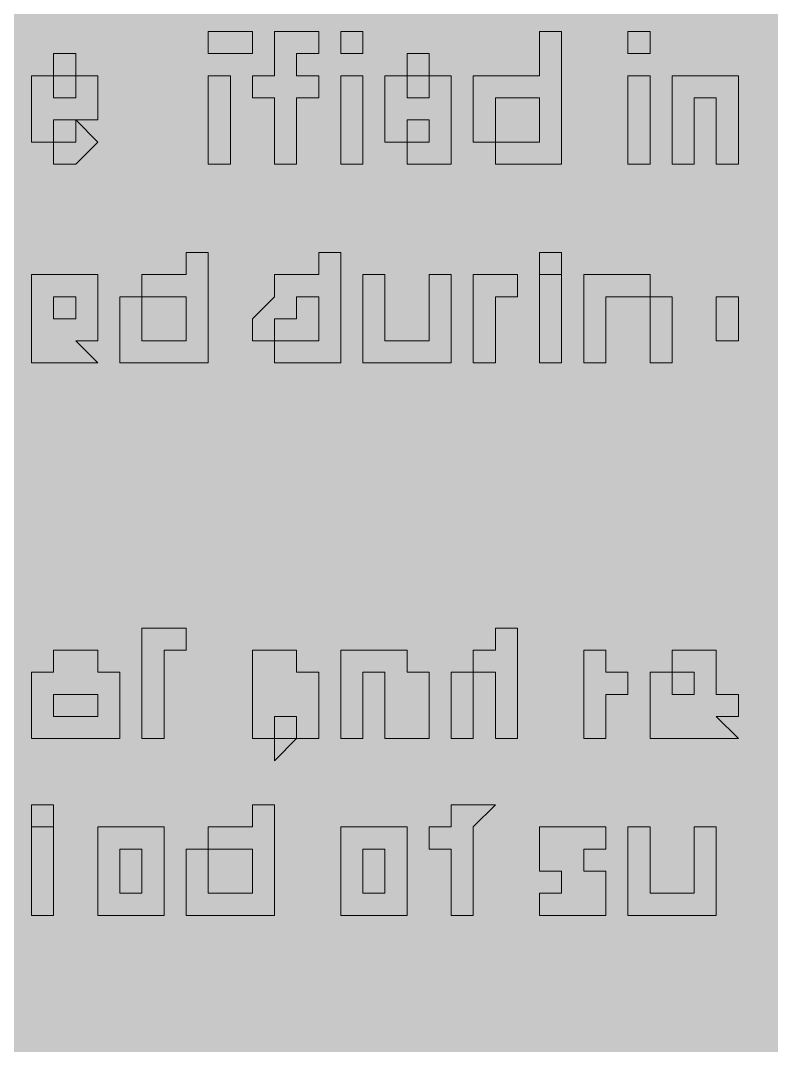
# Model space of a CAD drawing. Header units: metres. Extents: x 104 to 450, y 10 to 263.
# Drawn here: x 281 to 321.8, y 141.7 to 197.4 of the extents above; entities that cross this region are included whole.
import ezdxf

# ---------------------------------------------------------------- set-up
doc = ezdxf.new("R2010")
doc.units = ezdxf.units.M
doc.layers.add('FILL_BLACK_000000', color=7, linetype='Continuous', true_color=0x000000)
doc.layers.add('FILL_WHITE_FFFFFF', color=7, linetype='Continuous', true_color=0xffffff)

msp = doc.modelspace()

# ---------------------------------------------------------------- hatches: boundary and pattern name
at = {"layer": 'FILL_BLACK_000000', "true_color": 0x000000}
h = msp.add_hatch(color=7, dxfattribs=at)
h.dxf.hatch_style = 1
h.paths.add_polyline_path([(103.95, 259.2), (104, 259.6), (104.14, 259.91), (104.55, 260.4), (104.96, 260.89), (105.1, 261.2), (105.15, 261.6), (105.15, 262.8), (106.35, 262.8), (108.75, 262.8), (445.95, 262.8), (448.35, 262.8), (449.55, 261.6), (449.55, 259.2), (449.55, 14.4), (449.53, 13.5), (449.4, 12.6), (449.04, 11.7), (448.35, 10.8), (447.15, 10.8), (447.13, 10.11), (447, 9.75), (446.64, 9.62), (445.95, 9.6), (108.75, 9.6), (107.85, 9.79), (106.95, 10.2), (106.05, 10.61), (105.15, 10.8), (104.96, 11.7), (104.55, 12.6), (104.14, 13.5), (103.95, 14.4), (103.95, 259.2)])
h = msp.add_hatch(color=7, dxfattribs=at)
h.dxf.hatch_style = 1
h.paths.add_polyline_path([(291.15, 195.6), (291.15, 196.8), (292.35, 196.8), (293.55, 196.8), (293.55, 195.6), (292.35, 195.6), (291.15, 195.6)])
h = msp.add_hatch(color=7, dxfattribs=at)
h.dxf.hatch_style = 1
h.paths.add_polyline_path([(294.75, 189.6), (294.75, 193.2), (293.55, 193.2), (293.55, 194.4), (294.75, 194.4), (294.75, 195.6), (294.75, 196.8), (295.95, 196.8), (297.15, 196.8), (297.15, 195.6), (295.95, 195.6), (295.95, 194.4), (297.15, 194.4), (297.15, 193.2), (295.95, 193.2), (295.95, 189.6), (294.75, 189.6)])
h = msp.add_hatch(color=7, dxfattribs=at)
h.dxf.hatch_style = 1
h.paths.add_polyline_path([(298.35, 196.8), (299.55, 196.8), (299.55, 195.6), (298.35, 195.6), (298.35, 196.8)])
h = msp.add_hatch(color=7, dxfattribs=at)
h.dxf.hatch_style = 1
h.paths.add_polyline_path([(306.75, 190.8), (305.55, 190.8), (305.55, 192), (305.55, 193.2), (305.55, 194.4), (306.75, 194.4), (307.95, 194.4), (309.15, 194.4), (309.15, 196.8), (310.35, 196.8), (310.35, 189.6), (309.15, 189.6), (307.95, 189.6), (306.75, 189.6), (306.75, 190.8)])
h.paths.add_polyline_path([(307.95, 190.8), (309.15, 190.8), (309.15, 192), (309.15, 193.2), (307.95, 193.2), (306.75, 193.2), (306.75, 192), (306.75, 190.8), (307.95, 190.8)], flags=16)
h = msp.add_hatch(color=7, dxfattribs=at)
h.dxf.hatch_style = 1
h.paths.add_polyline_path([(313.95, 196.8), (315.15, 196.8), (315.15, 195.6), (313.95, 195.6), (313.95, 196.8)])
h = msp.add_hatch(color=7, dxfattribs=at)
h.dxf.hatch_style = 1
h.paths.add_polyline_path([(283.95, 195.6), (283.95, 194.4), (282.75, 194.4), (282.75, 195.6), (283.95, 195.6)])
h = msp.add_hatch(color=7, dxfattribs=at)
h.dxf.hatch_style = 1
h.paths.add_polyline_path([(303.15, 195.6), (303.15, 194.4), (301.95, 194.4), (301.95, 195.6), (303.15, 195.6)])
h = msp.add_hatch(color=7, dxfattribs=at)
h.dxf.hatch_style = 1
h.paths.add_polyline_path([(281.55, 193.2), (281.55, 194.4), (282.75, 194.4), (282.75, 193.2), (283.95, 193.2), (283.95, 194.4), (285.15, 194.4), (285.15, 193.2), (285.15, 192), (283.95, 192), (282.75, 192), (282.75, 190.8), (281.55, 190.8), (281.55, 192), (281.55, 193.2)])
h = msp.add_hatch(color=7, dxfattribs=at)
h.dxf.hatch_style = 1
h.paths.add_polyline_path([(291.15, 189.6), (291.15, 194.4), (292.35, 194.4), (292.35, 189.6), (291.15, 189.6)])
h = msp.add_hatch(color=7, dxfattribs=at)
h.dxf.hatch_style = 1
h.paths.add_polyline_path([(298.35, 189.6), (298.35, 194.4), (299.55, 194.4), (299.55, 189.6), (298.35, 189.6)])
h = msp.add_hatch(color=7, dxfattribs=at)
h.dxf.hatch_style = 1
h.paths.add_polyline_path([(301.95, 190.8), (300.75, 190.8), (300.75, 192), (300.75, 193.2), (300.75, 194.4), (301.95, 194.4), (301.95, 193.2), (303.15, 193.2), (303.15, 194.4), (304.35, 194.4), (304.35, 193.2), (304.35, 192), (304.35, 190.8), (304.35, 189.6), (303.15, 189.6), (301.95, 189.6), (301.95, 190.8)])
h.paths.add_polyline_path([(303.15, 190.8), (303.15, 192), (301.95, 192), (301.95, 190.8), (303.15, 190.8)], flags=16)
h = msp.add_hatch(color=7, dxfattribs=at)
h.dxf.hatch_style = 1
h.paths.add_polyline_path([(313.95, 189.6), (313.95, 194.4), (315.15, 194.4), (315.15, 189.6), (313.95, 189.6)])
h = msp.add_hatch(color=7, dxfattribs=at)
h.dxf.hatch_style = 1
h.paths.add_polyline_path([(318.75, 189.6), (318.75, 193.2), (317.55, 193.2), (317.55, 189.6), (316.35, 189.6), (316.35, 194.4), (317.55, 194.4), (318.75, 194.4), (319.95, 194.4), (319.95, 193.2), (319.95, 189.6), (318.75, 189.6)])
h = msp.add_hatch(color=7, dxfattribs=at)
h.dxf.hatch_style = 1
h.paths.add_polyline_path([(283.95, 190.8), (283.95, 192), (285.15, 190.8), (283.95, 189.6), (282.75, 189.6), (282.75, 190.8), (283.95, 190.8)])
h = msp.add_hatch(color=7, dxfattribs=at)
h.dxf.hatch_style = 1
h.paths.add_polyline_path([(288.75, 183.6), (289.95, 183.6), (289.95, 184.8), (291.15, 184.8), (291.15, 178.8), (289.95, 178.8), (288.75, 178.8), (287.55, 178.8), (286.35, 178.8), (286.35, 180), (286.35, 181.2), (286.35, 182.4), (287.55, 182.4), (287.55, 183.6), (288.75, 183.6)])
h.paths.add_polyline_path([(287.55, 181.2), (287.55, 180), (288.75, 180), (289.95, 180), (289.95, 181.2), (289.95, 182.4), (288.75, 182.4), (287.55, 182.4), (287.55, 181.2)], flags=16)
h = msp.add_hatch(color=7, dxfattribs=at)
h.dxf.hatch_style = 1
h.paths.add_polyline_path([(293.55, 181.2), (294.75, 182.4), (294.75, 183.6), (295.95, 183.6), (297.15, 183.6), (297.15, 184.8), (298.35, 184.8), (298.35, 178.8), (297.15, 178.8), (295.95, 178.8), (294.75, 178.8), (294.75, 180), (293.55, 180), (293.55, 181.2)])
h.paths.add_polyline_path([(295.95, 180), (297.15, 180), (297.15, 181.2), (297.15, 182.4), (295.95, 182.4), (295.95, 181.2), (294.75, 181.2), (294.75, 180), (295.95, 180)], flags=16)
h = msp.add_hatch(color=7, dxfattribs=at)
h.dxf.hatch_style = 1
h.paths.add_polyline_path([(309.15, 183.6), (309.15, 184.8), (310.35, 184.8), (310.35, 183.6), (309.15, 183.6)])
h = msp.add_hatch(color=7, dxfattribs=at)
h.dxf.hatch_style = 1
h.paths.add_polyline_path([(282.75, 178.8), (281.55, 178.8), (281.55, 180), (281.55, 181.2), (281.55, 182.4), (281.55, 183.6), (282.75, 183.6), (283.95, 183.6), (285.15, 183.6), (285.15, 182.4), (285.15, 181.2), (285.15, 180), (283.95, 180), (285.15, 178.8), (283.95, 178.8), (282.75, 178.8)])
h.paths.add_polyline_path([(283.95, 182.4), (282.75, 182.4), (282.75, 181.2), (283.95, 181.2), (283.95, 182.4)], flags=16)
h = msp.add_hatch(color=7, dxfattribs=at)
h.dxf.hatch_style = 1
h.paths.add_polyline_path([(304.35, 183.6), (304.35, 178.8), (303.15, 178.8), (301.95, 178.8), (300.75, 178.8), (299.55, 178.8), (299.55, 180), (299.55, 183.6), (300.75, 183.6), (300.75, 180), (301.95, 180), (303.15, 180), (303.15, 183.6), (304.35, 183.6)])
h = msp.add_hatch(color=7, dxfattribs=at)
h.dxf.hatch_style = 1
h.paths.add_polyline_path([(305.55, 178.8), (305.55, 183.6), (306.75, 183.6), (307.95, 183.6), (307.95, 182.4), (306.75, 182.4), (306.75, 181.2), (306.75, 178.8), (305.55, 178.8)])
h = msp.add_hatch(color=7, dxfattribs=at)
h.dxf.hatch_style = 1
h.paths.add_polyline_path([(309.15, 178.8), (309.15, 183.6), (310.35, 183.6), (310.35, 178.8), (309.15, 178.8)])
h = msp.add_hatch(color=7, dxfattribs=at)
h.dxf.hatch_style = 1
h.paths.add_polyline_path([(312.75, 181.2), (312.75, 178.8), (311.55, 178.8), (311.55, 183.6), (312.75, 183.6), (313.95, 183.6), (315.15, 183.6), (315.15, 182.4), (313.95, 182.4), (312.75, 182.4), (312.75, 181.2)])
h = msp.add_hatch(color=7, dxfattribs=at)
h.dxf.hatch_style = 1
h.paths.add_polyline_path([(316.35, 178.8), (315.15, 178.8), (315.15, 181.2), (315.15, 182.4), (316.35, 182.4), (316.35, 181.2), (316.35, 178.8)])
h = msp.add_hatch(color=7, dxfattribs=at)
h.dxf.hatch_style = 1
h.paths.add_polyline_path([(319.95, 180), (318.75, 180), (318.75, 181.2), (318.75, 182.4), (319.95, 182.4), (319.95, 181.2), (319.95, 180)])
h = msp.add_hatch(color=7, dxfattribs=at)
h.dxf.hatch_style = 1
h.paths.add_polyline_path([(287.55, 158.4), (287.55, 162), (287.55, 163.2), (287.55, 164.4), (288.75, 164.4), (289.95, 164.4), (289.95, 163.2), (288.75, 163.2), (288.75, 162), (288.75, 158.4), (287.55, 158.4)])
h = msp.add_hatch(color=7, dxfattribs=at)
h.dxf.hatch_style = 1
h.paths.add_polyline_path([(307.95, 158.4), (306.75, 158.4), (306.75, 159.6), (306.75, 160.8), (306.75, 162), (305.55, 162), (305.55, 163.2), (306.75, 163.2), (306.75, 164.4), (307.95, 164.4), (307.95, 158.4)])
h = msp.add_hatch(color=7, dxfattribs=at)
h.dxf.hatch_style = 1
h.paths.add_polyline_path([(286.35, 158.4), (285.15, 158.4), (283.95, 158.4), (282.75, 158.4), (281.55, 158.4), (281.55, 159.6), (281.55, 160.8), (281.55, 162), (282.75, 162), (282.75, 163.2), (283.95, 163.2), (285.15, 163.2), (285.15, 162), (286.35, 162), (286.35, 160.8), (286.35, 159.6), (286.35, 158.4)])
h.paths.add_polyline_path([(283.95, 160.8), (282.75, 160.8), (282.75, 159.6), (283.95, 159.6), (285.15, 159.6), (285.15, 160.8), (283.95, 160.8)], flags=16)
h = msp.add_hatch(color=7, dxfattribs=at)
h.dxf.hatch_style = 1
h.paths.add_polyline_path([(295.95, 158.4), (295.95, 159.6), (294.75, 159.6), (294.75, 158.4), (293.55, 158.4), (293.55, 159.6), (293.55, 160.8), (293.55, 162), (293.55, 163.2), (294.75, 163.2), (295.95, 163.2), (295.95, 162), (297.15, 162), (297.15, 159.6), (297.15, 158.4), (295.95, 158.4)])
h = msp.add_hatch(color=7, dxfattribs=at)
h.dxf.hatch_style = 1
h.paths.add_polyline_path([(298.35, 158.4), (298.35, 163.2), (299.55, 163.2), (300.75, 163.2), (301.95, 163.2), (301.95, 162), (303.15, 162), (303.15, 160.8), (303.15, 158.4), (300.75, 158.4), (300.75, 160.8), (300.75, 162), (299.55, 162), (299.55, 160.8), (299.55, 158.4), (298.35, 158.4)])
h = msp.add_hatch(color=7, dxfattribs=at)
h.dxf.hatch_style = 1
h.paths.add_polyline_path([(312.75, 160.8), (312.75, 158.4), (311.55, 158.4), (311.55, 163.2), (312.75, 163.2), (312.75, 162), (313.95, 162), (313.95, 160.8), (312.75, 160.8)])
h = msp.add_hatch(color=7, dxfattribs=at)
h.dxf.hatch_style = 1
h.paths.add_polyline_path([(316.35, 158.4), (315.15, 158.4), (315.15, 159.6), (315.15, 160.8), (315.15, 162), (316.35, 162), (316.35, 163.2), (317.55, 163.2), (318.75, 163.2), (318.75, 162), (318.75, 160.8), (319.95, 160.8), (319.95, 159.6), (318.75, 159.6), (319.95, 158.4), (318.75, 158.4), (317.55, 158.4), (316.35, 158.4)])
h.paths.add_polyline_path([(316.35, 160.8), (317.55, 160.8), (317.55, 162), (316.35, 162), (316.35, 160.8)], flags=16)
h = msp.add_hatch(color=7, dxfattribs=at)
h.dxf.hatch_style = 1
h.paths.add_polyline_path([(304.35, 159.6), (304.35, 160.8), (304.35, 162), (305.55, 162), (305.55, 160.8), (305.55, 159.6), (305.55, 158.4), (304.35, 158.4), (304.35, 159.6)])
h = msp.add_hatch(color=7, dxfattribs=at)
h.dxf.hatch_style = 1
h.paths.add_polyline_path([(294.75, 158.4), (295.95, 158.4), (294.75, 157.2), (294.75, 158.4)])
h = msp.add_hatch(color=7, dxfattribs=at)
h.dxf.hatch_style = 1
h.paths.add_polyline_path([(281.55, 153.6), (281.55, 154.8), (282.75, 154.8), (282.75, 153.6), (281.55, 153.6)])
h = msp.add_hatch(color=7, dxfattribs=at)
h.dxf.hatch_style = 1
h.paths.add_polyline_path([(292.35, 153.6), (293.55, 153.6), (293.55, 154.8), (294.75, 154.8), (294.75, 148.8), (293.55, 148.8), (292.35, 148.8), (291.15, 148.8), (289.95, 148.8), (289.95, 150), (289.95, 151.2), (289.95, 152.4), (291.15, 152.4), (291.15, 153.6), (292.35, 153.6)])
h.paths.add_polyline_path([(291.15, 151.2), (291.15, 150), (292.35, 150), (293.55, 150), (293.55, 151.2), (293.55, 152.4), (292.35, 152.4), (291.15, 152.4), (291.15, 151.2)], flags=16)
h = msp.add_hatch(color=7, dxfattribs=at)
h.dxf.hatch_style = 1
h.paths.add_polyline_path([(304.35, 148.8), (304.35, 152.4), (303.15, 152.4), (303.15, 153.6), (304.35, 153.6), (304.35, 154.8), (305.55, 154.8), (306.75, 154.8), (305.55, 153.6), (305.55, 152.4), (305.55, 148.8), (304.35, 148.8)])
h = msp.add_hatch(color=7, dxfattribs=at)
h.dxf.hatch_style = 1
h.paths.add_polyline_path([(281.55, 148.8), (281.55, 153.6), (282.75, 153.6), (282.75, 148.8), (281.55, 148.8)])
h = msp.add_hatch(color=7, dxfattribs=at)
h.dxf.hatch_style = 1
h.paths.add_polyline_path([(288.75, 148.8), (287.55, 148.8), (286.35, 148.8), (285.15, 148.8), (285.15, 150), (285.15, 151.2), (285.15, 152.4), (285.15, 153.6), (286.35, 153.6), (287.55, 153.6), (288.75, 153.6), (288.75, 152.4), (288.75, 151.2), (288.75, 150), (288.75, 148.8)])
h.paths.add_polyline_path([(286.35, 152.4), (286.35, 151.2), (286.35, 150), (287.55, 150), (287.55, 151.2), (287.55, 152.4), (286.35, 152.4)], flags=16)
h = msp.add_hatch(color=7, dxfattribs=at)
h.dxf.hatch_style = 1
h.paths.add_polyline_path([(301.95, 148.8), (300.75, 148.8), (299.55, 148.8), (298.35, 148.8), (298.35, 150), (298.35, 151.2), (298.35, 152.4), (298.35, 153.6), (299.55, 153.6), (300.75, 153.6), (301.95, 153.6), (301.95, 152.4), (301.95, 151.2), (301.95, 150), (301.95, 148.8)])
h.paths.add_polyline_path([(299.55, 152.4), (299.55, 151.2), (299.55, 150), (300.75, 150), (300.75, 151.2), (300.75, 152.4), (299.55, 152.4)], flags=16)
h = msp.add_hatch(color=7, dxfattribs=at)
h.dxf.hatch_style = 1
h.paths.add_polyline_path([(312.75, 151.2), (312.75, 150), (312.75, 148.8), (311.55, 148.8), (310.35, 148.8), (309.15, 148.8), (309.15, 150), (310.35, 150), (310.35, 151.2), (309.15, 151.2), (309.15, 152.4), (309.15, 153.6), (310.35, 153.6), (311.55, 153.6), (312.75, 153.6), (312.75, 152.4), (311.55, 152.4), (311.55, 151.2), (312.75, 151.2)])
h = msp.add_hatch(color=7, dxfattribs=at)
h.dxf.hatch_style = 1
h.paths.add_polyline_path([(318.75, 153.6), (318.75, 148.8), (317.55, 148.8), (316.35, 148.8), (315.15, 148.8), (313.95, 148.8), (313.95, 150), (313.95, 153.6), (315.15, 153.6), (315.15, 150), (316.35, 150), (317.55, 150), (317.55, 151.2), (317.55, 153.6), (318.75, 153.6)])
at = {"layer": 'FILL_WHITE_FFFFFF', "true_color": 0xffffff}
h = msp.add_hatch(color=7, dxfattribs=at)
h.dxf.hatch_style = 1
h.paths.add_polyline_path([(106.35, 259.2), (106.35, 260.4), (107.06, 261.09), (107.55, 261.45), (108.04, 261.58), (108.75, 261.6), (445.95, 261.6), (447.15, 261.6), (447.15, 260.4), (448.35, 260.4), (448.35, 259.2), (448.35, 14.4), (448.33, 13.69), (448.2, 13.2), (447.84, 12.71), (447.15, 12), (445.95, 12), (108.75, 12), (106.35, 12), (106.35, 14.4), (106.35, 259.2)])

# ---------------------------------------------------------------- linework, layer by layer
at = {"layer": 'FILL_BLACK_000000', "lineweight": 0, "true_color": 0x000000}
for points in [[(291.15, 195.6), (291.15, 196.8), (292.35, 196.8), (293.55, 196.8), (293.55, 195.6), (292.35, 195.6)], [(294.75, 189.6), (294.75, 193.2), (293.55, 193.2), (293.55, 194.4), (294.75, 194.4), (294.75, 195.6), (294.75, 196.8), (295.95, 196.8), (297.15, 196.8), (297.15, 195.6), (295.95, 195.6), (295.95, 194.4), (297.15, 194.4), (297.15, 193.2), (295.95, 193.2), (295.95, 189.6)], [(298.35, 196.8), (299.55, 196.8), (299.55, 195.6), (298.35, 195.6)], [(306.75, 190.8), (305.55, 190.8), (305.55, 192), (305.55, 193.2), (305.55, 194.4), (306.75, 194.4), (307.95, 194.4), (309.15, 194.4), (309.15, 196.8), (310.35, 196.8), (310.35, 189.6), (309.15, 189.6), (307.95, 189.6), (306.75, 189.6)], [(313.95, 196.8), (315.15, 196.8), (315.15, 195.6), (313.95, 195.6)], [(283.95, 195.6), (283.95, 194.4), (282.75, 194.4), (282.75, 195.6)], [(303.15, 195.6), (303.15, 194.4), (301.95, 194.4), (301.95, 195.6)], [(281.55, 193.2), (281.55, 194.4), (282.75, 194.4), (282.75, 193.2), (283.95, 193.2), (283.95, 194.4), (285.15, 194.4), (285.15, 193.2), (285.15, 192), (283.95, 192), (282.75, 192), (282.75, 190.8), (281.55, 190.8), (281.55, 192)], [(291.15, 189.6), (291.15, 194.4), (292.35, 194.4), (292.35, 189.6)], [(298.35, 189.6), (298.35, 194.4), (299.55, 194.4), (299.55, 189.6)], [(301.95, 190.8), (300.75, 190.8), (300.75, 192), (300.75, 193.2), (300.75, 194.4), (301.95, 194.4), (301.95, 193.2), (303.15, 193.2), (303.15, 194.4), (304.35, 194.4), (304.35, 193.2), (304.35, 192), (304.35, 190.8), (304.35, 189.6), (303.15, 189.6), (301.95, 189.6)], [(313.95, 189.6), (313.95, 194.4), (315.15, 194.4), (315.15, 189.6)], [(318.75, 189.6), (318.75, 193.2), (317.55, 193.2), (317.55, 189.6), (316.35, 189.6), (316.35, 194.4), (317.55, 194.4), (318.75, 194.4), (319.95, 194.4), (319.95, 193.2), (319.95, 189.6)], [(307.95, 190.8), (309.15, 190.8), (309.15, 192), (309.15, 193.2), (307.95, 193.2), (306.75, 193.2), (306.75, 192), (306.75, 190.8)], [(283.95, 190.8), (283.95, 192), (285.15, 190.8), (283.95, 189.6), (282.75, 189.6), (282.75, 190.8)], [(303.15, 190.8), (303.15, 192), (301.95, 192), (301.95, 190.8)], [(288.75, 183.6), (289.95, 183.6), (289.95, 184.8), (291.15, 184.8), (291.15, 178.8), (289.95, 178.8), (288.75, 178.8), (287.55, 178.8), (286.35, 178.8), (286.35, 180), (286.35, 181.2), (286.35, 182.4), (287.55, 182.4), (287.55, 183.6)], [(293.55, 181.2), (294.75, 182.4), (294.75, 183.6), (295.95, 183.6), (297.15, 183.6), (297.15, 184.8), (298.35, 184.8), (298.35, 178.8), (297.15, 178.8), (295.95, 178.8), (294.75, 178.8), (294.75, 180), (293.55, 180)], [(309.15, 183.6), (309.15, 184.8), (310.35, 184.8), (310.35, 183.6)], [(282.75, 178.8), (281.55, 178.8), (281.55, 180), (281.55, 181.2), (281.55, 182.4), (281.55, 183.6), (282.75, 183.6), (283.95, 183.6), (285.15, 183.6), (285.15, 182.4), (285.15, 181.2), (285.15, 180), (283.95, 180), (285.15, 178.8), (283.95, 178.8)], [(304.35, 183.6), (304.35, 178.8), (303.15, 178.8), (301.95, 178.8), (300.75, 178.8), (299.55, 178.8), (299.55, 180), (299.55, 183.6), (300.75, 183.6), (300.75, 180), (301.95, 180), (303.15, 180), (303.15, 183.6)], [(305.55, 178.8), (305.55, 183.6), (306.75, 183.6), (307.95, 183.6), (307.95, 182.4), (306.75, 182.4), (306.75, 181.2), (306.75, 178.8)], [(309.15, 178.8), (309.15, 183.6), (310.35, 183.6), (310.35, 178.8)], [(312.75, 181.2), (312.75, 178.8), (311.55, 178.8), (311.55, 183.6), (312.75, 183.6), (313.95, 183.6), (315.15, 183.6), (315.15, 182.4), (313.95, 182.4), (312.75, 182.4)], [(283.95, 182.4), (282.75, 182.4), (282.75, 181.2), (283.95, 181.2)], [(287.55, 181.2), (287.55, 180), (288.75, 180), (289.95, 180), (289.95, 181.2), (289.95, 182.4), (288.75, 182.4), (287.55, 182.4)], [(295.95, 180), (297.15, 180), (297.15, 181.2), (297.15, 182.4), (295.95, 182.4), (295.95, 181.2), (294.75, 181.2), (294.75, 180)], [(316.35, 178.8), (315.15, 178.8), (315.15, 181.2), (315.15, 182.4), (316.35, 182.4), (316.35, 181.2)], [(319.95, 180), (318.75, 180), (318.75, 181.2), (318.75, 182.4), (319.95, 182.4), (319.95, 181.2)], [(287.55, 158.4), (287.55, 162), (287.55, 163.2), (287.55, 164.4), (288.75, 164.4), (289.95, 164.4), (289.95, 163.2), (288.75, 163.2), (288.75, 162), (288.75, 158.4)], [(307.95, 158.4), (306.75, 158.4), (306.75, 159.6), (306.75, 160.8), (306.75, 162), (305.55, 162), (305.55, 163.2), (306.75, 163.2), (306.75, 164.4), (307.95, 164.4)], [(286.35, 158.4), (285.15, 158.4), (283.95, 158.4), (282.75, 158.4), (281.55, 158.4), (281.55, 159.6), (281.55, 160.8), (281.55, 162), (282.75, 162), (282.75, 163.2), (283.95, 163.2), (285.15, 163.2), (285.15, 162), (286.35, 162), (286.35, 160.8), (286.35, 159.6)], [(295.95, 158.4), (295.95, 159.6), (294.75, 159.6), (294.75, 158.4), (293.55, 158.4), (293.55, 159.6), (293.55, 160.8), (293.55, 162), (293.55, 163.2), (294.75, 163.2), (295.95, 163.2), (295.95, 162), (297.15, 162), (297.15, 159.6), (297.15, 158.4)], [(298.35, 158.4), (298.35, 163.2), (299.55, 163.2), (300.75, 163.2), (301.95, 163.2), (301.95, 162), (303.15, 162), (303.15, 160.8), (303.15, 158.4), (300.75, 158.4), (300.75, 160.8), (300.75, 162), (299.55, 162), (299.55, 160.8), (299.55, 158.4)], [(312.75, 160.8), (312.75, 158.4), (311.55, 158.4), (311.55, 163.2), (312.75, 163.2), (312.75, 162), (313.95, 162), (313.95, 160.8)], [(316.35, 158.4), (315.15, 158.4), (315.15, 159.6), (315.15, 160.8), (315.15, 162), (316.35, 162), (316.35, 163.2), (317.55, 163.2), (318.75, 163.2), (318.75, 162), (318.75, 160.8), (319.95, 160.8), (319.95, 159.6), (318.75, 159.6), (319.95, 158.4), (318.75, 158.4), (317.55, 158.4)], [(304.35, 159.6), (304.35, 160.8), (304.35, 162), (305.55, 162), (305.55, 160.8), (305.55, 159.6), (305.55, 158.4), (304.35, 158.4)], [(316.35, 160.8), (317.55, 160.8), (317.55, 162), (316.35, 162)], [(283.95, 160.8), (282.75, 160.8), (282.75, 159.6), (283.95, 159.6), (285.15, 159.6), (285.15, 160.8)], [(294.75, 158.4), (295.95, 158.4), (294.75, 157.2)], [(281.55, 153.6), (281.55, 154.8), (282.75, 154.8), (282.75, 153.6)], [(292.35, 153.6), (293.55, 153.6), (293.55, 154.8), (294.75, 154.8), (294.75, 148.8), (293.55, 148.8), (292.35, 148.8), (291.15, 148.8), (289.95, 148.8), (289.95, 150), (289.95, 151.2), (289.95, 152.4), (291.15, 152.4), (291.15, 153.6)], [(304.35, 148.8), (304.35, 152.4), (303.15, 152.4), (303.15, 153.6), (304.35, 153.6), (304.35, 154.8), (305.55, 154.8), (306.75, 154.8), (305.55, 153.6), (305.55, 152.4), (305.55, 148.8)], [(281.55, 148.8), (281.55, 153.6), (282.75, 153.6), (282.75, 148.8)], [(288.75, 148.8), (287.55, 148.8), (286.35, 148.8), (285.15, 148.8), (285.15, 150), (285.15, 151.2), (285.15, 152.4), (285.15, 153.6), (286.35, 153.6), (287.55, 153.6), (288.75, 153.6), (288.75, 152.4), (288.75, 151.2), (288.75, 150)], [(301.95, 148.8), (300.75, 148.8), (299.55, 148.8), (298.35, 148.8), (298.35, 150), (298.35, 151.2), (298.35, 152.4), (298.35, 153.6), (299.55, 153.6), (300.75, 153.6), (301.95, 153.6), (301.95, 152.4), (301.95, 151.2), (301.95, 150)], [(312.75, 151.2), (312.75, 150), (312.75, 148.8), (311.55, 148.8), (310.35, 148.8), (309.15, 148.8), (309.15, 150), (310.35, 150), (310.35, 151.2), (309.15, 151.2), (309.15, 152.4), (309.15, 153.6), (310.35, 153.6), (311.55, 153.6), (312.75, 153.6), (312.75, 152.4), (311.55, 152.4), (311.55, 151.2)], [(318.75, 153.6), (318.75, 148.8), (317.55, 148.8), (316.35, 148.8), (315.15, 148.8), (313.95, 148.8), (313.95, 150), (313.95, 153.6), (315.15, 153.6), (315.15, 150), (316.35, 150), (317.55, 150), (317.55, 151.2), (317.55, 153.6)], [(286.35, 152.4), (286.35, 151.2), (286.35, 150), (287.55, 150), (287.55, 151.2), (287.55, 152.4)], [(291.15, 151.2), (291.15, 150), (292.35, 150), (293.55, 150), (293.55, 151.2), (293.55, 152.4), (292.35, 152.4), (291.15, 152.4)], [(299.55, 152.4), (299.55, 151.2), (299.55, 150), (300.75, 150), (300.75, 151.2), (300.75, 152.4)]]:
    msp.add_lwpolyline(points, close=True, dxfattribs=at)

doc.saveas('drawing.dxf')
